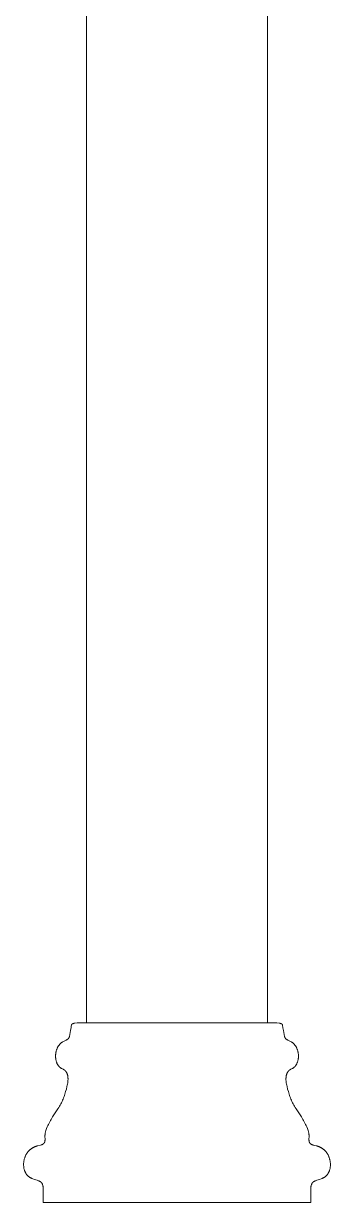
# Model space of a CAD drawing. Header units: millimetres. Extents: x -124 to 15640, y 659 to 4121.
# Drawn here: x 13622.6 to 13724.9, y 2621.6 to 3015.3 of the extents above; entities that cross this region are included whole.
import ezdxf

# ---------------------------------------------------------------- set-up
doc = ezdxf.new("R2010")
doc.units = ezdxf.units.MM
doc.layers.add('ZANO_R', color=7, linetype='Continuous', lineweight=0)

msp = doc.modelspace()

# ---------------------------------------------------------------- linework, layer by layer
at = {"layer": 'ZANO_R'}
for p, q in [((13643.62, 3378.6), (13643.62, 2681.6)), ((13703.92, 2681.6), (13703.92, 3378.6)), ((13638.55, 2680.85), (13638.56, 2680.86)), ((13638.56, 2680.89), (13638.57, 2680.9)), ((13638.56, 2680.87), (13638.56, 2680.89)), ((13638.56, 2680.86), (13638.56, 2680.87)), ((13638.57, 2680.93), (13638.58, 2680.94)), ((13638.57, 2680.91), (13638.57, 2680.93)), ((13638.57, 2680.9), (13638.57, 2680.91)), ((13638.58, 2680.95), (13638.59, 2680.97)), ((13638.58, 2680.94), (13638.58, 2680.95)), ((13638.59, 2680.98), (13638.6, 2680.99)), ((13638.59, 2680.97), (13638.59, 2680.98)), ((13638.6, 2680.99), (13638.61, 2681.01)), ((13638.61, 2681.01), (13638.61, 2681.02)), ((13638.61, 2681.02), (13638.62, 2681.02)), ((13638.62, 2681.03), (13638.63, 2681.04)), ((13638.62, 2681.02), (13638.62, 2681.03)), ((13638.63, 2681.04), (13638.63, 2681.05)), ((13638.63, 2681.05), (13638.64, 2681.05)), ((13638.63, 2681.04), (13638.63, 2681.04)), ((13638.64, 2681.06), (13638.65, 2681.07)), ((13638.64, 2681.05), (13638.64, 2681.06)), ((13638.65, 2681.07), (13638.66, 2681.08)), ((13638.65, 2681.07), (13638.65, 2681.07)), ((13638.66, 2681.08), (13638.67, 2681.09)), ((13638.66, 2681.08), (13638.66, 2681.08)), ((13638.67, 2681.09), (13638.67, 2681.1)), ((13638.67, 2681.1), (13638.68, 2681.1)), ((13638.68, 2681.1), (13638.69, 2681.11)), ((13638.69, 2681.11), (13638.7, 2681.12)), ((13638.7, 2681.12), (13638.71, 2681.13)), ((13638.71, 2681.13), (13638.72, 2681.14)), ((13638.71, 2681.13), (13638.71, 2681.13)), ((13638.72, 2681.14), (13638.73, 2681.15)), ((13638.73, 2681.15), (13638.74, 2681.16)), ((13638.74, 2681.16), (13638.76, 2681.16)), ((13638.76, 2681.16), (13638.77, 2681.17)), ((13638.77, 2681.17), (13638.78, 2681.18)), ((13638.78, 2681.18), (13638.8, 2681.19)), ((13638.8, 2681.19), (13638.82, 2681.2)), ((13638.82, 2681.2), (13638.85, 2681.22)), ((13638.85, 2681.22), (13638.88, 2681.23)), ((13638.88, 2681.23), (13638.9, 2681.24)), ((13638.9, 2681.24), (13638.93, 2681.25)), ((13638.93, 2681.25), (13638.96, 2681.26)), ((13638.96, 2681.26), (13639.01, 2681.29)), ((13639.01, 2681.29), (13639.07, 2681.31)), ((13639.07, 2681.31), (13639.13, 2681.32)), ((13639.13, 2681.32), (13639.19, 2681.34)), ((13639.19, 2681.34), (13639.3, 2681.37)), ((13639.3, 2681.37), (13639.5, 2681.42)), ((13639.5, 2681.42), (13640.44, 2681.6)), ((13640.44, 2681.6), (13640.44, 2681.6)), ((13640.44, 2681.6), (13640.44, 2681.6)), ((13640.44, 2681.6), (13640.44, 2681.6)), ((13640.44, 2681.6), (13640.47, 2681.6)), ((13640.47, 2681.6), (13640.6, 2681.6)), ((13640.6, 2681.6), (13641.13, 2681.6)), ((13641.13, 2681.6), (13643.17, 2681.6)), ((13643.17, 2681.6), (13649.95, 2681.6)), ((13649.95, 2681.6), (13665.72, 2681.6)), ((13689.8, 2681.6), (13665.72, 2681.6)), ((13702.11, 2681.6), (13689.8, 2681.6)), ((13705.84, 2681.6), (13702.11, 2681.6)), ((13706.79, 2681.6), (13705.84, 2681.6)), ((13707.02, 2681.6), (13706.79, 2681.6)), ((13707.08, 2681.6), (13707.02, 2681.6)), ((13707.09, 2681.6), (13707.08, 2681.6)), ((13707.09, 2681.6), (13708.04, 2681.42)), ((13707.09, 2681.6), (13707.09, 2681.6)), ((13707.09, 2681.6), (13707.09, 2681.6)), ((13708.04, 2681.42), (13708.23, 2681.37)), ((13708.23, 2681.37), (13708.35, 2681.34)), ((13708.35, 2681.34), (13708.4, 2681.32)), ((13708.4, 2681.32), (13708.46, 2681.31)), ((13708.46, 2681.31), (13708.52, 2681.29)), ((13708.52, 2681.29), (13708.58, 2681.26)), ((13708.58, 2681.26), (13708.6, 2681.25)), ((13708.6, 2681.25), (13708.63, 2681.24)), ((13708.63, 2681.24), (13708.66, 2681.23)), ((13708.66, 2681.23), (13708.68, 2681.22)), ((13708.68, 2681.22), (13708.71, 2681.2)), ((13708.71, 2681.2), (13708.73, 2681.19)), ((13708.73, 2681.19), (13708.76, 2681.18)), ((13708.76, 2681.18), (13708.77, 2681.17)), ((13708.77, 2681.17), (13708.78, 2681.16)), ((13708.78, 2681.16), (13708.79, 2681.16)), ((13708.79, 2681.16), (13708.8, 2681.15)), ((13708.8, 2681.15), (13708.81, 2681.14)), ((13708.81, 2681.14), (13708.82, 2681.13)), ((13708.82, 2681.13), (13708.83, 2681.13)), ((13708.83, 2681.13), (13708.84, 2681.12)), ((13708.84, 2681.12), (13708.85, 2681.11)), ((13708.85, 2681.11), (13708.85, 2681.1)), ((13708.85, 2681.1), (13708.86, 2681.1)), ((13708.86, 2681.1), (13708.87, 2681.09)), ((13708.87, 2681.09), (13708.87, 2681.08)), ((13708.87, 2681.08), (13708.88, 2681.08)), ((13708.88, 2681.08), (13708.88, 2681.07)), ((13708.88, 2681.07), (13708.89, 2681.07)), ((13708.89, 2681.07), (13708.89, 2681.06)), ((13708.89, 2681.06), (13708.89, 2681.05)), ((13708.89, 2681.05), (13708.9, 2681.05)), ((13708.9, 2681.05), (13708.9, 2681.04)), ((13708.9, 2681.04), (13708.91, 2681.04)), ((13708.91, 2681.04), (13708.91, 2681.03)), ((13708.91, 2681.03), (13708.92, 2681.02)), ((13708.92, 2681.02), (13708.92, 2681.02)), ((13708.92, 2681.02), (13708.93, 2681.01)), ((13708.93, 2681.01), (13708.93, 2680.99)), ((13708.93, 2680.99), (13708.94, 2680.98)), ((13708.94, 2680.98), (13708.94, 2680.97)), ((13708.94, 2680.97), (13708.95, 2680.95)), ((13708.95, 2680.95), (13708.95, 2680.94)), ((13708.95, 2680.94), (13708.96, 2680.93)), ((13708.96, 2680.93), (13708.96, 2680.91)), ((13708.96, 2680.91), (13708.97, 2680.9)), ((13708.97, 2680.9), (13708.97, 2680.89)), ((13708.97, 2680.89), (13708.97, 2680.87)), ((13708.97, 2680.87), (13708.98, 2680.86)), ((13708.98, 2680.86), (13708.98, 2680.85)), ((13637.84, 2676.85), (13637.87, 2676.94)), ((13637.87, 2676.94), (13637.9, 2677.03)), ((13637.9, 2677.03), (13637.93, 2677.13)), ((13637.93, 2677.13), (13637.95, 2677.23)), ((13637.95, 2677.23), (13638, 2677.45)), ((13638, 2677.45), (13638.05, 2677.71)), ((13638.05, 2677.71), (13638.27, 2679)), ((13638.27, 2679), (13638.46, 2680.02)), ((13638.46, 2680.02), (13638.49, 2680.2)), ((13638.49, 2680.2), (13638.51, 2680.41)), ((13638.51, 2680.41), (13638.54, 2680.74)), ((13638.54, 2680.74), (13638.55, 2680.79)), ((13638.55, 2680.82), (13638.55, 2680.85)), ((13638.55, 2680.79), (13638.55, 2680.82)), ((13708.98, 2680.85), (13708.98, 2680.82)), ((13708.98, 2680.82), (13708.99, 2680.79)), ((13708.99, 2680.79), (13708.99, 2680.74)), ((13708.99, 2680.74), (13709.02, 2680.41)), ((13709.02, 2680.41), (13709.05, 2680.2)), ((13709.05, 2680.2), (13709.07, 2680.02)), ((13709.07, 2680.02), (13709.1, 2679.87)), ((13709.1, 2679.87), (13709.26, 2679)), ((13709.26, 2679), (13709.48, 2677.71)), ((13709.48, 2677.71), (13709.53, 2677.45)), ((13709.53, 2677.45), (13709.58, 2677.23)), ((13709.58, 2677.23), (13709.61, 2677.13)), ((13709.61, 2677.13), (13709.64, 2677.03)), ((13709.64, 2677.03), (13709.66, 2676.94)), ((13709.66, 2676.94), (13709.69, 2676.85)), ((13633.68, 2672.83), (13633.74, 2672.98)), ((13633.74, 2672.98), (13633.8, 2673.12)), ((13633.8, 2673.12), (13633.86, 2673.26)), ((13633.86, 2673.26), (13633.93, 2673.39)), ((13633.93, 2673.39), (13634, 2673.53)), ((13634, 2673.53), (13634.08, 2673.66)), ((13634.08, 2673.66), (13634.16, 2673.79)), ((13634.16, 2673.79), (13634.24, 2673.91)), ((13634.24, 2673.91), (13634.33, 2674.04)), ((13634.33, 2674.04), (13634.42, 2674.16)), ((13634.42, 2674.16), (13634.51, 2674.27)), ((13634.51, 2674.27), (13634.61, 2674.39)), ((13634.61, 2674.39), (13634.66, 2674.44)), ((13634.66, 2674.44), (13634.71, 2674.5)), ((13634.71, 2674.5), (13634.77, 2674.55)), ((13634.77, 2674.55), (13634.82, 2674.6)), ((13634.82, 2674.6), (13634.87, 2674.65)), ((13634.87, 2674.65), (13634.93, 2674.7)), ((13634.93, 2674.7), (13634.98, 2674.75)), ((13634.98, 2674.75), (13635.04, 2674.8)), ((13635.04, 2674.8), (13635.1, 2674.85)), ((13635.1, 2674.85), (13635.16, 2674.89)), ((13635.16, 2674.89), (13635.25, 2674.96)), ((13635.25, 2674.96), (13635.33, 2675.02)), ((13635.33, 2675.02), (13635.43, 2675.08)), ((13635.43, 2675.08), (13635.52, 2675.14)), ((13635.52, 2675.14), (13635.61, 2675.2)), ((13635.61, 2675.2), (13635.7, 2675.25)), ((13635.7, 2675.25), (13635.89, 2675.36)), ((13635.89, 2675.36), (13636.07, 2675.45)), ((13636.07, 2675.45), (13636.77, 2675.8)), ((13636.77, 2675.8), (13636.94, 2675.89)), ((13636.94, 2675.89), (13637.02, 2675.93)), ((13637.02, 2675.93), (13637.09, 2675.97)), ((13637.09, 2675.97), (13637.16, 2676.01)), ((13637.16, 2676.01), (13637.23, 2676.05)), ((13637.23, 2676.05), (13637.26, 2676.07)), ((13637.26, 2676.07), (13637.29, 2676.1)), ((13637.29, 2676.1), (13637.32, 2676.12)), ((13637.32, 2676.12), (13637.35, 2676.14)), ((13637.35, 2676.14), (13637.38, 2676.16)), ((13637.38, 2676.16), (13637.4, 2676.18)), ((13637.4, 2676.18), (13637.43, 2676.21)), ((13637.43, 2676.21), (13637.46, 2676.23)), ((13637.46, 2676.23), (13637.48, 2676.25)), ((13637.48, 2676.25), (13637.5, 2676.28)), ((13637.5, 2676.28), (13637.53, 2676.3)), ((13637.53, 2676.3), (13637.55, 2676.33)), ((13637.55, 2676.33), (13637.57, 2676.36)), ((13637.57, 2676.36), (13637.59, 2676.38)), ((13637.59, 2676.38), (13637.62, 2676.41)), ((13637.62, 2676.41), (13637.64, 2676.44)), ((13637.64, 2676.44), (13637.66, 2676.47)), ((13637.66, 2676.47), (13637.67, 2676.5)), ((13637.67, 2676.5), (13637.69, 2676.53)), ((13637.69, 2676.53), (13637.71, 2676.56)), ((13637.71, 2676.56), (13637.73, 2676.59)), ((13637.73, 2676.59), (13637.75, 2676.63)), ((13637.75, 2676.63), (13637.76, 2676.66)), ((13637.76, 2676.66), (13637.78, 2676.7)), ((13637.78, 2676.7), (13637.8, 2676.73)), ((13637.8, 2676.73), (13637.81, 2676.77)), ((13637.81, 2676.77), (13637.83, 2676.81)), ((13637.83, 2676.81), (13637.84, 2676.85)), ((13709.69, 2676.85), (13709.71, 2676.81)), ((13709.71, 2676.81), (13709.72, 2676.77)), ((13709.72, 2676.77), (13709.74, 2676.73)), ((13709.74, 2676.73), (13709.75, 2676.7)), ((13709.75, 2676.7), (13709.77, 2676.66)), ((13709.77, 2676.66), (13709.79, 2676.63)), ((13709.79, 2676.63), (13709.8, 2676.59)), ((13709.8, 2676.59), (13709.82, 2676.56)), ((13709.82, 2676.56), (13709.84, 2676.53)), ((13709.84, 2676.53), (13709.86, 2676.5)), ((13709.86, 2676.5), (13709.88, 2676.47)), ((13709.88, 2676.47), (13709.9, 2676.44)), ((13709.9, 2676.44), (13709.92, 2676.41)), ((13709.92, 2676.41), (13709.94, 2676.38)), ((13709.94, 2676.38), (13709.96, 2676.36)), ((13709.96, 2676.36), (13709.98, 2676.33)), ((13709.98, 2676.33), (13710.01, 2676.3)), ((13710.01, 2676.3), (13710.03, 2676.28)), ((13710.03, 2676.28), (13710.05, 2676.25)), ((13710.05, 2676.25), (13710.08, 2676.23)), ((13710.08, 2676.23), (13710.1, 2676.21)), ((13710.1, 2676.21), (13710.13, 2676.18)), ((13710.13, 2676.18), (13710.16, 2676.16)), ((13710.16, 2676.16), (13710.18, 2676.14)), ((13710.18, 2676.14), (13710.21, 2676.12)), ((13710.21, 2676.12), (13710.24, 2676.1)), ((13710.24, 2676.1), (13710.27, 2676.07)), ((13710.27, 2676.07), (13710.31, 2676.05)), ((13710.31, 2676.05), (13710.37, 2676.01)), ((13710.37, 2676.01), (13710.44, 2675.97)), ((13710.44, 2675.97), (13710.51, 2675.93)), ((13710.51, 2675.93), (13710.59, 2675.89)), ((13710.59, 2675.89), (13710.76, 2675.8)), ((13710.76, 2675.8), (13711.46, 2675.45)), ((13711.46, 2675.45), (13711.64, 2675.36)), ((13711.64, 2675.36), (13711.83, 2675.25)), ((13711.83, 2675.25), (13711.92, 2675.2)), ((13711.92, 2675.2), (13712.02, 2675.14)), ((13712.02, 2675.14), (13712.11, 2675.08)), ((13712.11, 2675.08), (13712.2, 2675.02)), ((13712.2, 2675.02), (13712.29, 2674.96)), ((13712.29, 2674.96), (13712.38, 2674.89)), ((13712.38, 2674.89), (13712.43, 2674.85)), ((13712.43, 2674.85), (13712.49, 2674.8)), ((13712.49, 2674.8), (13712.55, 2674.75)), ((13712.55, 2674.75), (13712.61, 2674.7)), ((13712.61, 2674.7), (13712.66, 2674.65)), ((13712.66, 2674.65), (13712.71, 2674.6)), ((13712.71, 2674.6), (13712.77, 2674.55)), ((13712.77, 2674.55), (13712.82, 2674.5)), ((13712.82, 2674.5), (13712.87, 2674.44)), ((13712.87, 2674.44), (13712.92, 2674.39)), ((13712.92, 2674.39), (13713.02, 2674.27)), ((13713.02, 2674.27), (13713.11, 2674.16)), ((13713.11, 2674.16), (13713.2, 2674.04)), ((13713.2, 2674.04), (13713.29, 2673.91)), ((13713.29, 2673.91), (13713.37, 2673.79)), ((13713.37, 2673.79), (13713.45, 2673.66)), ((13713.45, 2673.66), (13713.53, 2673.53)), ((13713.53, 2673.53), (13713.6, 2673.39)), ((13713.6, 2673.39), (13713.67, 2673.26)), ((13713.67, 2673.26), (13713.74, 2673.12)), ((13713.74, 2673.12), (13713.8, 2672.98)), ((13713.8, 2672.98), (13713.85, 2672.83)), ((13633.25, 2670.69), (13633.26, 2670.85)), ((13633.25, 2670.53), (13633.25, 2670.69)), ((13633.25, 2670.38), (13633.25, 2670.53)), ((13633.26, 2670.22), (13633.25, 2670.38)), ((13633.26, 2670.85), (13633.27, 2671)), ((13633.26, 2670.07), (13633.26, 2670.22)), ((13633.27, 2669.91), (13633.26, 2670.07)), ((13633.27, 2671), (13633.29, 2671.16)), ((13633.29, 2669.76), (13633.27, 2669.91)), ((13633.29, 2671.16), (13633.3, 2671.32)), ((13633.31, 2669.61), (13633.29, 2669.76)), ((13633.3, 2671.32), (13633.33, 2671.47)), ((13633.33, 2669.45), (13633.31, 2669.61)), ((13633.33, 2671.47), (13633.35, 2671.63)), ((13633.35, 2669.3), (13633.33, 2669.45)), ((13633.35, 2671.63), (13633.38, 2671.78)), ((13633.38, 2669.16), (13633.35, 2669.3)), ((13633.38, 2671.78), (13633.41, 2671.94)), ((13633.41, 2669.01), (13633.38, 2669.16)), ((13633.41, 2671.94), (13633.45, 2672.09)), ((13633.45, 2672.09), (13633.49, 2672.24)), ((13633.49, 2672.24), (13633.53, 2672.39)), ((13633.53, 2672.39), (13633.57, 2672.54)), ((13633.57, 2672.54), (13633.63, 2672.69)), ((13633.63, 2672.69), (13633.68, 2672.83)), ((13713.85, 2672.83), (13713.91, 2672.69)), ((13713.91, 2672.69), (13713.96, 2672.54)), ((13713.96, 2672.54), (13714, 2672.39)), ((13714, 2672.39), (13714.05, 2672.24)), ((13714.05, 2672.24), (13714.09, 2672.09)), ((13714.09, 2672.09), (13714.12, 2671.94)), ((13714.12, 2671.94), (13714.15, 2671.78)), ((13714.15, 2669.16), (13714.12, 2669.01)), ((13714.15, 2671.78), (13714.18, 2671.63)), ((13714.18, 2669.3), (13714.15, 2669.16)), ((13714.18, 2671.63), (13714.21, 2671.47)), ((13714.21, 2669.45), (13714.18, 2669.3)), ((13714.21, 2671.47), (13714.23, 2671.32)), ((13714.23, 2669.61), (13714.21, 2669.45)), ((13714.23, 2671.32), (13714.25, 2671.16)), ((13714.25, 2669.76), (13714.23, 2669.61)), ((13714.25, 2671.16), (13714.26, 2671)), ((13714.26, 2669.91), (13714.25, 2669.76)), ((13714.26, 2671), (13714.27, 2670.85)), ((13714.27, 2670.07), (13714.26, 2669.91)), ((13714.27, 2670.85), (13714.28, 2670.69)), ((13714.28, 2670.22), (13714.27, 2670.07)), ((13714.28, 2670.69), (13714.28, 2670.53)), ((13714.28, 2670.53), (13714.28, 2670.38)), ((13714.28, 2670.38), (13714.28, 2670.22)), ((13633.45, 2668.86), (13633.41, 2669.01)), ((13633.49, 2668.72), (13633.45, 2668.86)), ((13633.53, 2668.58), (13633.49, 2668.72)), ((13633.58, 2668.44), (13633.53, 2668.58)), ((13633.63, 2668.3), (13633.58, 2668.44)), ((13633.68, 2668.17), (13633.63, 2668.3)), ((13633.73, 2668.04), (13633.68, 2668.17)), ((13633.79, 2667.91), (13633.73, 2668.04)), ((13633.86, 2667.78), (13633.79, 2667.91)), ((13633.92, 2667.66), (13633.86, 2667.78)), ((13633.99, 2667.54), (13633.92, 2667.66)), ((13634.07, 2667.43), (13633.99, 2667.54)), ((13634.11, 2667.37), (13634.07, 2667.43)), ((13634.15, 2667.31), (13634.11, 2667.37)), ((13634.19, 2667.26), (13634.15, 2667.31)), ((13634.23, 2667.2), (13634.19, 2667.26)), ((13634.27, 2667.15), (13634.23, 2667.2)), ((13634.31, 2667.1), (13634.27, 2667.15)), ((13634.35, 2667.05), (13634.31, 2667.1)), ((13634.4, 2667), (13634.35, 2667.05)), ((13634.44, 2666.95), (13634.4, 2667)), ((13634.49, 2666.9), (13634.44, 2666.95)), ((13634.53, 2666.85), (13634.49, 2666.9)), ((13634.58, 2666.81), (13634.53, 2666.85)), ((13634.63, 2666.76), (13634.58, 2666.81)), ((13634.68, 2666.72), (13634.63, 2666.76)), ((13634.73, 2666.68), (13634.68, 2666.72)), ((13634.78, 2666.64), (13634.73, 2666.68)), ((13634.83, 2666.6), (13634.78, 2666.64)), ((13634.89, 2666.56), (13634.83, 2666.6)), ((13634.94, 2666.52), (13634.89, 2666.56)), ((13634.99, 2666.48), (13634.94, 2666.52)), ((13635.07, 2666.44), (13634.99, 2666.48)), ((13635.14, 2666.39), (13635.07, 2666.44)), ((13635.21, 2666.35), (13635.14, 2666.39)), ((13635.29, 2666.31), (13635.21, 2666.35)), ((13635.75, 2666.08), (13635.29, 2666.31)), ((13635.9, 2666), (13635.75, 2666.08)), ((13635.97, 2665.95), (13635.9, 2666)), ((13636.04, 2665.91), (13635.97, 2665.95)), ((13636.11, 2665.87), (13636.04, 2665.91)), ((13636.18, 2665.82), (13636.11, 2665.87)), ((13636.21, 2665.8), (13636.18, 2665.82)), ((13636.24, 2665.77), (13636.21, 2665.8)), ((13636.3, 2665.73), (13636.24, 2665.77)), ((13636.36, 2665.68), (13636.3, 2665.73)), ((13636.42, 2665.62), (13636.36, 2665.68)), ((13636.48, 2665.57), (13636.42, 2665.62)), ((13636.53, 2665.51), (13636.48, 2665.57)), ((13636.58, 2665.46), (13636.53, 2665.51)), ((13636.63, 2665.4), (13636.58, 2665.46)), ((13636.68, 2665.34), (13636.63, 2665.4)), ((13636.73, 2665.28), (13636.68, 2665.34)), ((13636.77, 2665.21), (13636.73, 2665.28)), ((13636.82, 2665.15), (13636.77, 2665.21)), ((13636.86, 2665.08), (13636.82, 2665.15)), ((13710.72, 2665.15), (13710.68, 2665.08)), ((13710.76, 2665.21), (13710.72, 2665.15)), ((13710.81, 2665.28), (13710.76, 2665.21)), ((13710.85, 2665.34), (13710.81, 2665.28)), ((13710.9, 2665.4), (13710.85, 2665.34)), ((13710.95, 2665.46), (13710.9, 2665.4)), ((13711, 2665.51), (13710.95, 2665.46)), ((13711.06, 2665.57), (13711, 2665.51)), ((13711.11, 2665.62), (13711.06, 2665.57)), ((13711.17, 2665.68), (13711.11, 2665.62)), ((13711.23, 2665.73), (13711.17, 2665.68)), ((13711.29, 2665.77), (13711.23, 2665.73)), ((13711.32, 2665.8), (13711.29, 2665.77)), ((13711.35, 2665.82), (13711.32, 2665.8)), ((13711.42, 2665.87), (13711.35, 2665.82)), ((13711.49, 2665.91), (13711.42, 2665.87)), ((13711.56, 2665.95), (13711.49, 2665.91)), ((13711.63, 2666), (13711.56, 2665.95)), ((13711.78, 2666.08), (13711.63, 2666)), ((13712.24, 2666.31), (13711.78, 2666.08)), ((13712.32, 2666.35), (13712.24, 2666.31)), ((13712.39, 2666.39), (13712.32, 2666.35)), ((13712.47, 2666.44), (13712.39, 2666.39)), ((13712.54, 2666.48), (13712.47, 2666.44)), ((13712.59, 2666.52), (13712.54, 2666.48)), ((13712.65, 2666.56), (13712.59, 2666.52)), ((13712.7, 2666.6), (13712.65, 2666.56)), ((13712.75, 2666.64), (13712.7, 2666.6)), ((13712.8, 2666.68), (13712.75, 2666.64)), ((13712.85, 2666.72), (13712.8, 2666.68)), ((13712.9, 2666.76), (13712.85, 2666.72)), ((13712.95, 2666.81), (13712.9, 2666.76)), ((13713, 2666.85), (13712.95, 2666.81)), ((13713.05, 2666.9), (13713, 2666.85)), ((13713.09, 2666.95), (13713.05, 2666.9)), ((13713.14, 2667), (13713.09, 2666.95)), ((13713.18, 2667.05), (13713.14, 2667)), ((13713.22, 2667.1), (13713.18, 2667.05)), ((13713.27, 2667.15), (13713.22, 2667.1)), ((13713.31, 2667.2), (13713.27, 2667.15)), ((13713.35, 2667.26), (13713.31, 2667.2)), ((13713.39, 2667.31), (13713.35, 2667.26)), ((13713.43, 2667.37), (13713.39, 2667.31)), ((13713.46, 2667.43), (13713.43, 2667.37)), ((13713.54, 2667.54), (13713.46, 2667.43)), ((13713.61, 2667.66), (13713.54, 2667.54)), ((13713.68, 2667.78), (13713.61, 2667.66)), ((13713.74, 2667.91), (13713.68, 2667.78)), ((13713.8, 2668.04), (13713.74, 2667.91)), ((13713.86, 2668.17), (13713.8, 2668.04)), ((13713.91, 2668.3), (13713.86, 2668.17)), ((13713.96, 2668.44), (13713.91, 2668.3)), ((13714, 2668.58), (13713.96, 2668.44)), ((13714.05, 2668.72), (13714, 2668.58)), ((13714.09, 2668.86), (13714.05, 2668.72)), ((13714.12, 2669.01), (13714.09, 2668.86)), ((13636.9, 2665.02), (13636.86, 2665.08)), ((13636.94, 2664.95), (13636.9, 2665.02)), ((13636.97, 2664.88), (13636.94, 2664.95)), ((13637.01, 2664.81), (13636.97, 2664.88)), ((13637.04, 2664.74), (13637.01, 2664.81)), ((13637.07, 2664.66), (13637.04, 2664.74)), ((13637.1, 2664.59), (13637.07, 2664.66)), ((13637.13, 2664.52), (13637.1, 2664.59)), ((13637.16, 2664.44), (13637.13, 2664.52)), ((13637.18, 2664.37), (13637.16, 2664.44)), ((13637.21, 2664.29), (13637.18, 2664.37)), ((13637.23, 2664.21), (13637.21, 2664.29)), ((13637.25, 2664.14), (13637.23, 2664.21)), ((13637.23, 2661.13), (13637.31, 2661.55)), ((13637.27, 2664.06), (13637.25, 2664.14)), ((13637.29, 2663.98), (13637.27, 2664.06)), ((13637.32, 2663.82), (13637.29, 2663.98)), ((13637.31, 2661.55), (13637.34, 2661.75)), ((13637.35, 2663.67), (13637.32, 2663.82)), ((13637.34, 2661.75), (13637.36, 2661.96)), ((13637.36, 2663.56), (13637.35, 2663.67)), ((13637.38, 2663.45), (13637.36, 2663.56)), ((13637.36, 2661.96), (13637.38, 2662.17)), ((13637.39, 2663.35), (13637.38, 2663.45)), ((13637.38, 2662.17), (13637.4, 2662.39)), ((13637.4, 2663.24), (13637.39, 2663.35)), ((13637.4, 2663.13), (13637.4, 2663.24)), ((13637.41, 2663.03), (13637.4, 2663.13)), ((13637.4, 2662.39), (13637.41, 2662.6)), ((13637.41, 2662.81), (13637.41, 2663.03)), ((13637.41, 2662.6), (13637.41, 2662.81)), ((13710.13, 2663.13), (13710.12, 2663.03)), ((13710.12, 2663.03), (13710.12, 2662.81)), ((13710.12, 2662.81), (13710.12, 2662.6)), ((13710.12, 2662.6), (13710.13, 2662.39)), ((13710.14, 2663.24), (13710.13, 2663.13)), ((13710.13, 2662.39), (13710.15, 2662.17)), ((13710.16, 2663.45), (13710.14, 2663.35)), ((13710.14, 2663.35), (13710.14, 2663.24)), ((13710.15, 2662.17), (13710.17, 2661.96)), ((13710.17, 2663.56), (13710.16, 2663.45)), ((13710.18, 2663.67), (13710.17, 2663.56)), ((13710.17, 2661.96), (13710.2, 2661.75)), ((13710.21, 2663.82), (13710.18, 2663.67)), ((13710.2, 2661.75), (13710.23, 2661.55)), ((13710.24, 2663.98), (13710.21, 2663.82)), ((13710.23, 2661.55), (13710.3, 2661.13)), ((13710.26, 2664.06), (13710.24, 2663.98)), ((13710.28, 2664.14), (13710.26, 2664.06)), ((13710.3, 2664.21), (13710.28, 2664.14)), ((13710.33, 2664.29), (13710.3, 2664.21)), ((13710.35, 2664.37), (13710.33, 2664.29)), ((13710.38, 2664.44), (13710.35, 2664.37)), ((13710.4, 2664.52), (13710.38, 2664.44)), ((13710.43, 2664.59), (13710.4, 2664.52)), ((13710.46, 2664.66), (13710.43, 2664.59)), ((13710.49, 2664.74), (13710.46, 2664.66)), ((13710.53, 2664.81), (13710.49, 2664.74)), ((13710.56, 2664.88), (13710.53, 2664.81)), ((13710.6, 2664.95), (13710.56, 2664.88)), ((13710.64, 2665.02), (13710.6, 2664.95)), ((13710.68, 2665.08), (13710.64, 2665.02)), ((13636.07, 2656.93), (13636.22, 2657.34)), ((13636.22, 2657.34), (13636.36, 2657.76)), ((13636.36, 2657.76), (13636.62, 2658.6)), ((13636.62, 2658.6), (13636.85, 2659.46)), ((13636.85, 2659.46), (13637.06, 2660.34)), ((13637.06, 2660.34), (13637.15, 2660.73)), ((13637.15, 2660.73), (13637.23, 2661.13)), ((13710.3, 2661.13), (13710.38, 2660.73)), ((13710.38, 2660.73), (13710.47, 2660.34)), ((13710.47, 2660.34), (13710.68, 2659.46)), ((13710.68, 2659.46), (13710.92, 2658.6)), ((13710.92, 2658.6), (13711.17, 2657.76)), ((13711.17, 2657.76), (13711.31, 2657.34)), ((13711.31, 2657.34), (13711.46, 2656.93)), ((13634.29, 2653.25), (13634.57, 2653.71)), ((13634.57, 2653.71), (13634.8, 2654.11)), ((13634.8, 2654.11), (13635.01, 2654.5)), ((13635.01, 2654.5), (13635.21, 2654.9)), ((13635.21, 2654.9), (13635.4, 2655.31)), ((13635.4, 2655.31), (13635.58, 2655.71)), ((13635.58, 2655.71), (13635.76, 2656.11)), ((13635.76, 2656.11), (13635.92, 2656.52)), ((13635.92, 2656.52), (13636.07, 2656.93)), ((13711.46, 2656.93), (13711.61, 2656.52)), ((13711.61, 2656.52), (13711.78, 2656.11)), ((13711.78, 2656.11), (13711.95, 2655.71)), ((13711.95, 2655.71), (13712.13, 2655.31)), ((13712.13, 2655.31), (13712.32, 2654.9)), ((13712.32, 2654.9), (13712.52, 2654.5)), ((13712.52, 2654.5), (13712.74, 2654.11)), ((13712.74, 2654.11), (13712.96, 2653.71)), ((13712.96, 2653.71), (13713.24, 2653.25)), ((13631.77, 2649.33), (13632.27, 2650.15)), ((13632.27, 2650.15), (13634.01, 2652.8)), ((13634.01, 2652.8), (13634.29, 2653.25)), ((13713.24, 2653.25), (13713.52, 2652.8)), ((13713.52, 2652.8), (13715.26, 2650.15)), ((13715.26, 2650.15), (13715.76, 2649.33)), ((13629.94, 2645.32), (13629.99, 2645.48)), ((13629.99, 2645.48), (13630.03, 2645.63)), ((13630.03, 2645.63), (13630.14, 2645.93)), ((13630.14, 2645.93), (13630.25, 2646.23)), ((13630.25, 2646.23), (13630.5, 2646.81)), ((13630.5, 2646.81), (13630.69, 2647.25)), ((13630.69, 2647.25), (13630.89, 2647.67)), ((13630.89, 2647.67), (13631.1, 2648.09)), ((13631.1, 2648.09), (13631.31, 2648.51)), ((13631.31, 2648.51), (13631.54, 2648.92)), ((13631.54, 2648.92), (13631.77, 2649.33)), ((13715.76, 2649.33), (13716, 2648.92)), ((13716, 2648.92), (13716.22, 2648.51)), ((13716.22, 2648.51), (13716.43, 2648.09)), ((13716.43, 2648.09), (13716.64, 2647.67)), ((13716.64, 2647.67), (13716.84, 2647.25)), ((13716.84, 2647.25), (13717.04, 2646.81)), ((13717.04, 2646.81), (13717.28, 2646.23)), ((13717.28, 2646.23), (13717.39, 2645.93)), ((13717.39, 2645.93), (13717.5, 2645.63)), ((13717.5, 2645.63), (13717.55, 2645.48)), ((13717.55, 2645.48), (13717.59, 2645.32)), ((13629.49, 2641.47), (13629.5, 2641.49)), ((13629.5, 2641.49), (13629.51, 2641.51)), ((13629.51, 2641.51), (13629.52, 2641.53)), ((13629.52, 2641.53), (13629.53, 2641.56)), ((13629.53, 2641.56), (13629.55, 2641.58)), ((13629.55, 2641.58), (13629.57, 2641.62)), ((13629.57, 2641.62), (13629.59, 2641.67)), ((13629.59, 2641.67), (13629.6, 2641.71)), ((13629.6, 2641.71), (13629.62, 2641.76)), ((13629.62, 2641.76), (13629.64, 2641.8)), ((13629.64, 2641.8), (13629.65, 2641.85)), ((13629.65, 2641.85), (13629.66, 2641.9)), ((13629.66, 2641.9), (13629.67, 2641.94)), ((13629.67, 2641.94), (13629.69, 2641.99)), ((13629.69, 2641.99), (13629.7, 2642.04)), ((13629.7, 2642.09), (13629.71, 2642.14)), ((13629.7, 2642.04), (13629.7, 2642.09)), ((13629.71, 2642.14), (13629.72, 2642.19)), ((13629.72, 2644.01), (13629.73, 2644.14)), ((13629.72, 2643.88), (13629.72, 2644.01)), ((13629.72, 2643.61), (13629.72, 2643.88)), ((13629.75, 2642.71), (13629.72, 2643.61)), ((13629.72, 2642.24), (13629.73, 2642.34)), ((13629.72, 2642.19), (13629.72, 2642.24)), ((13629.73, 2644.14), (13629.74, 2644.28)), ((13629.73, 2642.34), (13629.74, 2642.46)), ((13629.74, 2644.28), (13629.75, 2644.41)), ((13629.74, 2642.46), (13629.75, 2642.59)), ((13629.75, 2644.41), (13629.77, 2644.56)), ((13629.75, 2642.59), (13629.75, 2642.71)), ((13629.77, 2644.56), (13629.8, 2644.71)), ((13629.8, 2644.71), (13629.83, 2644.87)), ((13629.83, 2644.87), (13629.86, 2645.02)), ((13629.86, 2645.02), (13629.9, 2645.17)), ((13629.9, 2645.17), (13629.94, 2645.32)), ((13717.59, 2645.32), (13717.64, 2645.17)), ((13717.64, 2645.17), (13717.67, 2645.02)), ((13717.67, 2645.02), (13717.71, 2644.87)), ((13717.71, 2644.87), (13717.74, 2644.71)), ((13717.74, 2644.71), (13717.76, 2644.56)), ((13717.76, 2644.56), (13717.78, 2644.41)), ((13717.78, 2644.41), (13717.8, 2644.28)), ((13717.81, 2643.61), (13717.79, 2642.71)), ((13717.79, 2642.71), (13717.79, 2642.59)), ((13717.79, 2642.59), (13717.79, 2642.46)), ((13717.79, 2642.46), (13717.8, 2642.34)), ((13717.8, 2644.28), (13717.81, 2644.14)), ((13717.8, 2642.34), (13717.81, 2642.24)), ((13717.81, 2644.14), (13717.81, 2644.01)), ((13717.81, 2644.01), (13717.81, 2643.88)), ((13717.81, 2643.88), (13717.81, 2643.61)), ((13717.81, 2642.24), (13717.81, 2642.19)), ((13717.81, 2642.19), (13717.82, 2642.14)), ((13717.82, 2642.14), (13717.83, 2642.09)), ((13717.83, 2642.09), (13717.84, 2642.04)), ((13717.84, 2642.04), (13717.85, 2641.99)), ((13717.85, 2641.99), (13717.86, 2641.94)), ((13717.86, 2641.94), (13717.87, 2641.9)), ((13717.87, 2641.9), (13717.88, 2641.85)), ((13717.88, 2641.85), (13717.9, 2641.8)), ((13717.9, 2641.8), (13717.91, 2641.76)), ((13717.91, 2641.76), (13717.93, 2641.71)), ((13717.93, 2641.71), (13717.95, 2641.67)), ((13717.95, 2641.67), (13717.97, 2641.62)), ((13717.97, 2641.62), (13717.99, 2641.58)), ((13717.99, 2641.58), (13718, 2641.56)), ((13718, 2641.56), (13718.01, 2641.53)), ((13718.01, 2641.53), (13718.02, 2641.51)), ((13718.02, 2641.51), (13718.03, 2641.49)), ((13718.03, 2641.49), (13718.05, 2641.47)), ((13623.36, 2637.44), (13623.46, 2637.62)), ((13623.46, 2637.62), (13623.56, 2637.8)), ((13623.56, 2637.8), (13623.68, 2637.98)), ((13623.68, 2637.98), (13623.79, 2638.15)), ((13623.79, 2638.15), (13623.92, 2638.32)), ((13623.92, 2638.32), (13624.05, 2638.48)), ((13624.05, 2638.48), (13624.11, 2638.57)), ((13624.11, 2638.57), (13624.18, 2638.65)), ((13624.18, 2638.65), (13624.25, 2638.72)), ((13624.25, 2638.72), (13624.32, 2638.8)), ((13624.32, 2638.8), (13624.4, 2638.88)), ((13624.4, 2638.88), (13624.47, 2638.96)), ((13624.47, 2638.96), (13624.55, 2639.03)), ((13624.55, 2639.03), (13624.63, 2639.1)), ((13624.63, 2639.1), (13624.71, 2639.18)), ((13624.71, 2639.18), (13624.79, 2639.25)), ((13624.79, 2639.25), (13624.87, 2639.32)), ((13624.87, 2639.32), (13624.95, 2639.38)), ((13624.95, 2639.38), (13625.04, 2639.45)), ((13625.04, 2639.45), (13625.13, 2639.52)), ((13625.13, 2639.52), (13625.22, 2639.58)), ((13625.22, 2639.58), (13625.31, 2639.64)), ((13625.31, 2639.64), (13625.4, 2639.7)), ((13625.4, 2639.7), (13625.49, 2639.76)), ((13625.49, 2639.76), (13625.59, 2639.82)), ((13625.59, 2639.82), (13625.69, 2639.88)), ((13625.69, 2639.88), (13625.78, 2639.93)), ((13625.78, 2639.93), (13625.88, 2639.99)), ((13625.88, 2639.99), (13625.98, 2640.04)), ((13625.98, 2640.04), (13626.09, 2640.09)), ((13626.09, 2640.09), (13626.19, 2640.14)), ((13626.19, 2640.14), (13626.3, 2640.18)), ((13626.3, 2640.18), (13626.41, 2640.23)), ((13626.41, 2640.23), (13626.52, 2640.27)), ((13626.52, 2640.27), (13626.63, 2640.31)), ((13626.63, 2640.31), (13626.74, 2640.35)), ((13626.74, 2640.35), (13626.85, 2640.39)), ((13626.85, 2640.39), (13626.97, 2640.42)), ((13626.97, 2640.42), (13627.1, 2640.46)), ((13627.1, 2640.46), (13627.24, 2640.5)), ((13627.24, 2640.5), (13628.28, 2640.75)), ((13628.28, 2640.75), (13628.4, 2640.78)), ((13628.4, 2640.78), (13628.52, 2640.82)), ((13628.52, 2640.82), (13628.64, 2640.86)), ((13628.64, 2640.86), (13628.7, 2640.88)), ((13628.7, 2640.88), (13628.76, 2640.9)), ((13628.76, 2640.9), (13628.81, 2640.93)), ((13628.81, 2640.93), (13628.87, 2640.95)), ((13628.87, 2640.95), (13628.92, 2640.98)), ((13628.92, 2640.98), (13628.97, 2641)), ((13628.97, 2641), (13629, 2641.02)), ((13629, 2641.02), (13629.02, 2641.03)), ((13629.02, 2641.03), (13629.05, 2641.04)), ((13629.05, 2641.04), (13629.07, 2641.06)), ((13629.07, 2641.06), (13629.09, 2641.07)), ((13629.09, 2641.07), (13629.12, 2641.09)), ((13629.12, 2641.09), (13629.14, 2641.11)), ((13629.14, 2641.11), (13629.16, 2641.12)), ((13629.16, 2641.12), (13629.18, 2641.14)), ((13629.18, 2641.14), (13629.2, 2641.15)), ((13629.2, 2641.15), (13629.22, 2641.17)), ((13629.22, 2641.17), (13629.24, 2641.19)), ((13629.24, 2641.19), (13629.26, 2641.21)), ((13629.26, 2641.21), (13629.28, 2641.22)), ((13629.28, 2641.22), (13629.3, 2641.24)), ((13629.3, 2641.24), (13629.32, 2641.26)), ((13629.32, 2641.26), (13629.34, 2641.28)), ((13629.34, 2641.28), (13629.35, 2641.3)), ((13629.35, 2641.3), (13629.37, 2641.31)), ((13629.37, 2641.31), (13629.39, 2641.33)), ((13629.39, 2641.33), (13629.4, 2641.35)), ((13629.4, 2641.35), (13629.42, 2641.37)), ((13629.42, 2641.37), (13629.43, 2641.39)), ((13629.43, 2641.39), (13629.45, 2641.41)), ((13629.45, 2641.41), (13629.46, 2641.43)), ((13629.46, 2641.43), (13629.47, 2641.45)), ((13629.47, 2641.45), (13629.49, 2641.47)), ((13718.05, 2641.47), (13718.06, 2641.45)), ((13718.06, 2641.45), (13718.07, 2641.43)), ((13718.07, 2641.43), (13718.09, 2641.41)), ((13718.09, 2641.41), (13718.1, 2641.39)), ((13718.1, 2641.39), (13718.12, 2641.37)), ((13718.12, 2641.37), (13718.13, 2641.35)), ((13718.13, 2641.35), (13718.15, 2641.33)), ((13718.15, 2641.33), (13718.16, 2641.31)), ((13718.16, 2641.31), (13718.18, 2641.3)), ((13718.18, 2641.3), (13718.2, 2641.28)), ((13718.2, 2641.28), (13718.21, 2641.26)), ((13718.21, 2641.26), (13718.23, 2641.24)), ((13718.23, 2641.24), (13718.25, 2641.22)), ((13718.25, 2641.22), (13718.27, 2641.21)), ((13718.27, 2641.21), (13718.29, 2641.19)), ((13718.29, 2641.19), (13718.31, 2641.17)), ((13718.31, 2641.17), (13718.33, 2641.15)), ((13718.33, 2641.15), (13718.35, 2641.14)), ((13718.35, 2641.14), (13718.37, 2641.12)), ((13718.37, 2641.12), (13718.39, 2641.11)), ((13718.39, 2641.11), (13718.42, 2641.09)), ((13718.42, 2641.09), (13718.44, 2641.07)), ((13718.44, 2641.07), (13718.46, 2641.06)), ((13718.46, 2641.06), (13718.49, 2641.04)), ((13718.49, 2641.04), (13718.51, 2641.03)), ((13718.51, 2641.03), (13718.54, 2641.02)), ((13718.54, 2641.02), (13718.56, 2641)), ((13718.56, 2641), (13718.61, 2640.98)), ((13718.61, 2640.98), (13718.67, 2640.95)), ((13718.67, 2640.95), (13718.72, 2640.93)), ((13718.72, 2640.93), (13718.78, 2640.9)), ((13718.78, 2640.9), (13718.84, 2640.88)), ((13718.84, 2640.88), (13718.89, 2640.86)), ((13718.89, 2640.86), (13719.01, 2640.82)), ((13719.01, 2640.82), (13719.13, 2640.78)), ((13719.13, 2640.78), (13719.25, 2640.75)), ((13719.25, 2640.75), (13720.3, 2640.5)), ((13720.3, 2640.5), (13720.43, 2640.46)), ((13720.43, 2640.46), (13720.56, 2640.42)), ((13720.56, 2640.42), (13720.68, 2640.39)), ((13720.68, 2640.39), (13720.79, 2640.35)), ((13720.79, 2640.35), (13720.91, 2640.31)), ((13720.91, 2640.31), (13721.02, 2640.27)), ((13721.02, 2640.27), (13721.13, 2640.23)), ((13721.13, 2640.23), (13721.23, 2640.18)), ((13721.23, 2640.18), (13721.34, 2640.14)), ((13721.34, 2640.14), (13721.45, 2640.09)), ((13721.45, 2640.09), (13721.55, 2640.04)), ((13721.55, 2640.04), (13721.65, 2639.99)), ((13721.65, 2639.99), (13721.75, 2639.93)), ((13721.75, 2639.93), (13721.85, 2639.88)), ((13721.85, 2639.88), (13721.94, 2639.82)), ((13721.94, 2639.82), (13722.04, 2639.76)), ((13722.04, 2639.76), (13722.13, 2639.7)), ((13722.13, 2639.7), (13722.23, 2639.64)), ((13722.23, 2639.64), (13722.32, 2639.58)), ((13722.32, 2639.58), (13722.41, 2639.52)), ((13722.41, 2639.52), (13722.49, 2639.45)), ((13722.49, 2639.45), (13722.58, 2639.38)), ((13722.58, 2639.38), (13722.66, 2639.32)), ((13722.66, 2639.32), (13722.75, 2639.25)), ((13722.75, 2639.25), (13722.83, 2639.18)), ((13722.83, 2639.18), (13722.91, 2639.1)), ((13722.91, 2639.1), (13722.98, 2639.03)), ((13722.98, 2639.03), (13723.06, 2638.96)), ((13723.06, 2638.96), (13723.14, 2638.88)), ((13723.14, 2638.88), (13723.21, 2638.8)), ((13723.21, 2638.8), (13723.28, 2638.72)), ((13723.28, 2638.72), (13723.35, 2638.65)), ((13723.35, 2638.65), (13723.42, 2638.57)), ((13723.42, 2638.57), (13723.49, 2638.48)), ((13723.49, 2638.48), (13723.62, 2638.32)), ((13723.62, 2638.32), (13723.74, 2638.15)), ((13723.74, 2638.15), (13723.86, 2637.98)), ((13723.86, 2637.98), (13723.97, 2637.8)), ((13723.97, 2637.8), (13724.07, 2637.62)), ((13724.07, 2637.62), (13724.17, 2637.44)), ((13622.59, 2634.52), (13622.6, 2634.71)), ((13622.59, 2634.32), (13622.59, 2634.52)), ((13622.59, 2634.12), (13622.59, 2634.32)), ((13622.59, 2633.92), (13622.59, 2634.12)), ((13622.61, 2633.73), (13622.59, 2633.92)), ((13622.6, 2634.71), (13622.62, 2634.91)), ((13622.63, 2633.53), (13622.61, 2633.73)), ((13622.62, 2634.91), (13622.64, 2635.11)), ((13622.64, 2635.11), (13622.67, 2635.3)), ((13622.67, 2635.3), (13622.7, 2635.49)), ((13622.7, 2635.49), (13622.74, 2635.69)), ((13622.74, 2635.69), (13622.78, 2635.89)), ((13622.78, 2635.89), (13622.83, 2636.09)), ((13622.83, 2636.09), (13622.89, 2636.29)), ((13622.89, 2636.29), (13622.95, 2636.48)), ((13622.95, 2636.48), (13623.02, 2636.68)), ((13623.02, 2636.68), (13623.1, 2636.87)), ((13623.1, 2636.87), (13623.18, 2637.06)), ((13623.18, 2637.06), (13623.27, 2637.25)), ((13623.27, 2637.25), (13623.36, 2637.44)), ((13724.17, 2637.44), (13724.27, 2637.25)), ((13724.27, 2637.25), (13724.35, 2637.06)), ((13724.35, 2637.06), (13724.44, 2636.87)), ((13724.44, 2636.87), (13724.51, 2636.68)), ((13724.51, 2636.68), (13724.58, 2636.48)), ((13724.58, 2636.48), (13724.64, 2636.29)), ((13724.64, 2636.29), (13724.7, 2636.09)), ((13724.7, 2636.09), (13724.75, 2635.89)), ((13724.75, 2635.89), (13724.8, 2635.69)), ((13724.8, 2635.69), (13724.84, 2635.49)), ((13724.84, 2635.49), (13724.87, 2635.3)), ((13724.87, 2635.3), (13724.89, 2635.11)), ((13724.89, 2635.11), (13724.92, 2634.91)), ((13724.93, 2633.73), (13724.91, 2633.53)), ((13724.92, 2634.91), (13724.93, 2634.71)), ((13724.93, 2634.71), (13724.94, 2634.52)), ((13724.94, 2633.92), (13724.93, 2633.73)), ((13724.94, 2634.52), (13724.95, 2634.32)), ((13724.95, 2634.12), (13724.94, 2633.92)), ((13724.95, 2634.32), (13724.95, 2634.12)), ((13622.65, 2633.33), (13622.63, 2633.53)), ((13622.68, 2633.14), (13622.65, 2633.33)), ((13622.72, 2632.94), (13622.68, 2633.14)), ((13622.76, 2632.75), (13622.72, 2632.94)), ((13622.81, 2632.56), (13622.76, 2632.75)), ((13622.87, 2632.37), (13622.81, 2632.56)), ((13622.92, 2632.2), (13622.87, 2632.37)), ((13622.99, 2632.03), (13622.92, 2632.2)), ((13623.06, 2631.87), (13622.99, 2632.03)), ((13623.09, 2631.78), (13623.06, 2631.87)), ((13623.13, 2631.7), (13623.09, 2631.78)), ((13623.17, 2631.62), (13623.13, 2631.7)), ((13623.21, 2631.54), (13623.17, 2631.62)), ((13623.25, 2631.46), (13623.21, 2631.54)), ((13623.3, 2631.38), (13623.25, 2631.46)), ((13623.34, 2631.3), (13623.3, 2631.38)), ((13623.39, 2631.23), (13623.34, 2631.3)), ((13623.44, 2631.15), (13623.39, 2631.23)), ((13623.49, 2631.08), (13623.44, 2631.15)), ((13623.54, 2631), (13623.49, 2631.08)), ((13623.59, 2630.93), (13623.54, 2631)), ((13623.65, 2630.86), (13623.59, 2630.93)), ((13623.7, 2630.79), (13623.65, 2630.86)), ((13623.76, 2630.72), (13623.7, 2630.79)), ((13623.82, 2630.65), (13623.76, 2630.72)), ((13623.88, 2630.59), (13623.82, 2630.65)), ((13623.94, 2630.52), (13623.88, 2630.59)), ((13624.01, 2630.46), (13623.94, 2630.52)), ((13624.07, 2630.39), (13624.01, 2630.46)), ((13624.14, 2630.33), (13624.07, 2630.39)), ((13624.21, 2630.27), (13624.14, 2630.33)), ((13624.28, 2630.22), (13624.21, 2630.27)), ((13624.35, 2630.16), (13624.28, 2630.22)), ((13624.42, 2630.1), (13624.35, 2630.16)), ((13624.5, 2630.05), (13624.42, 2630.1)), ((13624.59, 2629.99), (13624.5, 2630.05)), ((13624.68, 2629.93), (13624.59, 2629.99)), ((13624.78, 2629.88), (13624.68, 2629.93)), ((13624.87, 2629.82), (13624.78, 2629.88)), ((13624.97, 2629.77), (13624.87, 2629.82)), ((13625.07, 2629.72), (13624.97, 2629.77)), ((13625.18, 2629.67), (13625.07, 2629.72)), ((13722.46, 2629.72), (13722.36, 2629.67)), ((13722.56, 2629.77), (13722.46, 2629.72)), ((13722.66, 2629.82), (13722.56, 2629.77)), ((13722.76, 2629.88), (13722.66, 2629.82)), ((13722.85, 2629.93), (13722.76, 2629.88)), ((13722.94, 2629.99), (13722.85, 2629.93)), ((13723.04, 2630.05), (13722.94, 2629.99)), ((13723.11, 2630.1), (13723.04, 2630.05)), ((13723.18, 2630.16), (13723.11, 2630.1)), ((13723.26, 2630.22), (13723.18, 2630.16)), ((13723.33, 2630.27), (13723.26, 2630.22)), ((13723.39, 2630.33), (13723.33, 2630.27)), ((13723.46, 2630.39), (13723.39, 2630.33)), ((13723.53, 2630.46), (13723.46, 2630.39)), ((13723.59, 2630.52), (13723.53, 2630.46)), ((13723.65, 2630.59), (13723.59, 2630.52)), ((13723.71, 2630.65), (13723.65, 2630.59)), ((13723.77, 2630.72), (13723.71, 2630.65)), ((13723.83, 2630.79), (13723.77, 2630.72)), ((13723.89, 2630.86), (13723.83, 2630.79)), ((13723.94, 2630.93), (13723.89, 2630.86)), ((13723.99, 2631), (13723.94, 2630.93)), ((13724.04, 2631.08), (13723.99, 2631)), ((13724.09, 2631.15), (13724.04, 2631.08)), ((13724.14, 2631.23), (13724.09, 2631.15)), ((13724.19, 2631.3), (13724.14, 2631.23)), ((13724.24, 2631.38), (13724.19, 2631.3)), ((13724.28, 2631.46), (13724.24, 2631.38)), ((13724.32, 2631.54), (13724.28, 2631.46)), ((13724.36, 2631.62), (13724.32, 2631.54)), ((13724.4, 2631.7), (13724.36, 2631.62)), ((13724.44, 2631.78), (13724.4, 2631.7)), ((13724.48, 2631.87), (13724.44, 2631.78)), ((13724.55, 2632.03), (13724.48, 2631.87)), ((13724.61, 2632.2), (13724.55, 2632.03)), ((13724.67, 2632.37), (13724.61, 2632.2)), ((13724.72, 2632.56), (13724.67, 2632.37)), ((13724.77, 2632.75), (13724.72, 2632.56)), ((13724.82, 2632.94), (13724.77, 2632.75)), ((13724.85, 2633.14), (13724.82, 2632.94)), ((13724.88, 2633.33), (13724.85, 2633.14)), ((13724.91, 2633.53), (13724.88, 2633.33)), ((13625.28, 2629.62), (13625.18, 2629.67)), ((13625.49, 2629.53), (13625.28, 2629.62)), ((13625.71, 2629.45), (13625.49, 2629.53)), ((13626.17, 2629.29), (13625.71, 2629.45)), ((13627.07, 2628.99), (13626.17, 2629.29)), ((13627.36, 2628.89), (13627.07, 2628.99)), ((13627.51, 2628.83), (13627.36, 2628.89)), ((13627.68, 2628.76), (13627.51, 2628.83)), ((13627.77, 2628.72), (13627.68, 2628.76)), ((13627.85, 2628.68), (13627.77, 2628.72)), ((13627.94, 2628.64), (13627.85, 2628.68)), ((13628.02, 2628.6), (13627.94, 2628.64)), ((13628.11, 2628.55), (13628.02, 2628.6)), ((13628.19, 2628.5), (13628.11, 2628.55)), ((13628.23, 2628.48), (13628.19, 2628.5)), ((13628.27, 2628.45), (13628.23, 2628.48)), ((13628.31, 2628.43), (13628.27, 2628.45)), ((13628.35, 2628.4), (13628.31, 2628.43)), ((13628.38, 2628.37), (13628.35, 2628.4)), ((13628.42, 2628.35), (13628.38, 2628.37)), ((13628.45, 2628.32), (13628.42, 2628.35)), ((13628.48, 2628.29), (13628.45, 2628.32)), ((13628.52, 2628.26), (13628.48, 2628.29)), ((13628.55, 2628.23), (13628.52, 2628.26)), ((13628.56, 2628.21), (13628.55, 2628.23)), ((13628.58, 2628.2), (13628.56, 2628.21)), ((13628.59, 2628.18), (13628.58, 2628.2)), ((13628.6, 2628.17), (13628.59, 2628.18)), ((13628.62, 2628.15), (13628.6, 2628.17)), ((13628.63, 2628.13), (13628.62, 2628.15)), ((13628.64, 2628.11), (13628.63, 2628.13)), ((13628.66, 2628.09), (13628.64, 2628.11)), ((13628.67, 2628.07), (13628.66, 2628.09)), ((13628.68, 2628.06), (13628.67, 2628.07)), ((13628.69, 2628.04), (13628.68, 2628.06)), ((13628.7, 2628.02), (13628.69, 2628.04)), ((13628.72, 2627.98), (13628.7, 2628.02)), ((13628.74, 2627.94), (13628.72, 2627.98)), ((13628.76, 2627.9), (13628.74, 2627.94)), ((13628.78, 2627.87), (13628.76, 2627.9)), ((13628.79, 2627.83), (13628.78, 2627.87)), ((13628.81, 2627.79), (13628.79, 2627.83)), ((13628.84, 2627.72), (13628.81, 2627.79)), ((13628.88, 2627.57), (13628.84, 2627.72)), ((13628.99, 2627.21), (13628.88, 2627.57)), ((13629.01, 2627.13), (13628.99, 2627.21)), ((13629.03, 2627.05), (13629.01, 2627.13)), ((13629.05, 2626.97), (13629.03, 2627.05)), ((13629.06, 2626.89), (13629.05, 2626.97)), ((13629.08, 2626.81), (13629.06, 2626.89)), ((13629.09, 2626.72), (13629.08, 2626.81)), ((13629.1, 2626.63), (13629.09, 2626.72)), ((13629.11, 2626.54), (13629.1, 2626.63)), ((13629.12, 2626.44), (13629.11, 2626.54)), ((13629.12, 2626.33), (13629.12, 2626.44)), ((13629.13, 2626.08), (13629.12, 2626.33)), ((13629.13, 2624.91), (13629.13, 2626.08)), ((13718.41, 2626.33), (13718.4, 2626.08)), ((13718.4, 2626.08), (13718.4, 2624.91)), ((13718.42, 2626.44), (13718.41, 2626.33)), ((13718.43, 2626.54), (13718.42, 2626.44)), ((13718.44, 2626.63), (13718.43, 2626.54)), ((13718.45, 2626.72), (13718.44, 2626.63)), ((13718.46, 2626.81), (13718.45, 2626.72)), ((13718.47, 2626.89), (13718.46, 2626.81)), ((13718.49, 2626.97), (13718.47, 2626.89)), ((13718.51, 2627.05), (13718.49, 2626.97)), ((13718.52, 2627.13), (13718.51, 2627.05)), ((13718.55, 2627.21), (13718.52, 2627.13)), ((13718.65, 2627.57), (13718.55, 2627.21)), ((13718.7, 2627.72), (13718.65, 2627.57)), ((13718.72, 2627.79), (13718.7, 2627.72)), ((13718.74, 2627.83), (13718.72, 2627.79)), ((13718.75, 2627.87), (13718.74, 2627.83)), ((13718.77, 2627.9), (13718.75, 2627.87)), ((13718.79, 2627.94), (13718.77, 2627.9)), ((13718.81, 2627.98), (13718.79, 2627.94)), ((13718.83, 2628.02), (13718.81, 2627.98)), ((13718.84, 2628.04), (13718.83, 2628.02)), ((13718.85, 2628.06), (13718.84, 2628.04)), ((13718.86, 2628.07), (13718.85, 2628.06)), ((13718.88, 2628.09), (13718.86, 2628.07)), ((13718.89, 2628.11), (13718.88, 2628.09)), ((13718.9, 2628.13), (13718.89, 2628.11)), ((13718.92, 2628.15), (13718.9, 2628.13)), ((13718.93, 2628.17), (13718.92, 2628.15)), ((13718.94, 2628.18), (13718.93, 2628.17)), ((13718.96, 2628.2), (13718.94, 2628.18)), ((13718.97, 2628.21), (13718.96, 2628.2)), ((13718.99, 2628.23), (13718.97, 2628.21)), ((13719.02, 2628.26), (13718.99, 2628.23)), ((13719.05, 2628.29), (13719.02, 2628.26)), ((13719.08, 2628.32), (13719.05, 2628.29)), ((13719.12, 2628.35), (13719.08, 2628.32)), ((13719.15, 2628.37), (13719.12, 2628.35)), ((13719.19, 2628.4), (13719.15, 2628.37)), ((13719.22, 2628.43), (13719.19, 2628.4)), ((13719.26, 2628.45), (13719.22, 2628.43)), ((13719.3, 2628.48), (13719.26, 2628.45)), ((13719.34, 2628.5), (13719.3, 2628.48)), ((13719.42, 2628.55), (13719.34, 2628.5)), ((13719.51, 2628.6), (13719.42, 2628.55)), ((13719.59, 2628.64), (13719.51, 2628.6)), ((13719.68, 2628.68), (13719.59, 2628.64)), ((13719.77, 2628.72), (13719.68, 2628.68)), ((13719.85, 2628.76), (13719.77, 2628.72)), ((13720.02, 2628.83), (13719.85, 2628.76)), ((13720.17, 2628.89), (13720.02, 2628.83)), ((13720.47, 2628.99), (13720.17, 2628.89)), ((13721.36, 2629.29), (13720.47, 2628.99)), ((13721.82, 2629.45), (13721.36, 2629.29)), ((13722.04, 2629.53), (13721.82, 2629.45)), ((13722.25, 2629.62), (13722.04, 2629.53)), ((13722.36, 2629.67), (13722.25, 2629.62)), ((13629.1, 2621.6), (13629.13, 2624.91)), ((13718.4, 2624.91), (13718.43, 2621.6)), ((13662.98, 2621.6), (13629.1, 2621.6)), ((13662.98, 2621.6), (13718.43, 2621.6))]:
    msp.add_line(p, q, dxfattribs=at)

doc.saveas('drawing.dxf')
